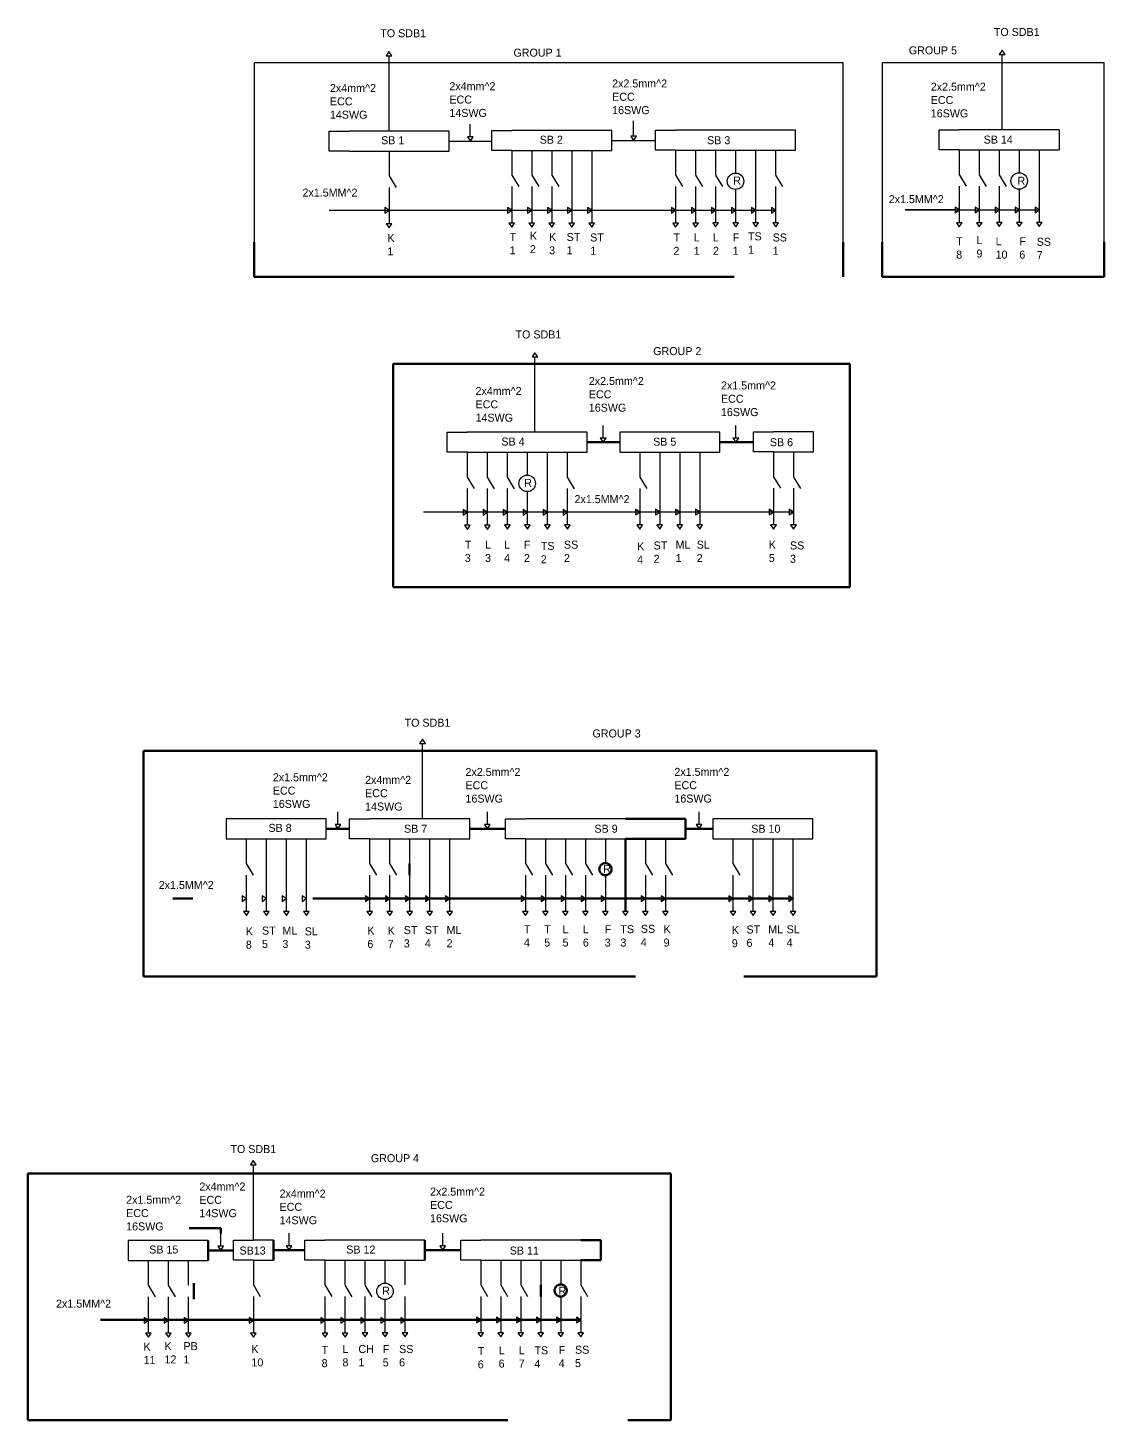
# Model space of a CAD drawing. Header units: inches. Extents: x 37.4 to 87.4, y 5.8 to 41.
# Drawn here: x 37.42 to 64.33, y 6.19 to 40.99 of the extents above; entities that cross this region are included whole.
import ezdxf

# ---------------------------------------------------------------- set-up
doc = ezdxf.new("R2010")
doc.units = ezdxf.units.IN
doc.header["$MEASUREMENT"] = 0
doc.linetypes.add('ACAD_ISO02W100', pattern=[15, 12, -3])

msp = doc.modelspace()

# ---------------------------------------------------------------- linework, layer by layer
for p, q in [((46.45, 40.397), (46.381, 40.293)), ((46.524, 40.293), (46.45, 40.397)), ((61.775, 40.43), (61.706, 40.325)), ((61.849, 40.325), (61.775, 40.43)), ((46.381, 40.293), (46.524, 40.293)), ((46.453, 38.41), (46.453, 40.293)), ((61.706, 40.325), (61.849, 40.325)), ((61.778, 38.443), (61.778, 40.325)), ((64.327, 35.637), (64.327, 40.117)), ((44.953, 37.91), (44.953, 38.41)), ((44.953, 38.41), (45.453, 38.41)), ((47.953, 38.41), (45.453, 38.41)), ((47.953, 37.91), (47.953, 38.41)), ((49.019, 37.928), (49.019, 38.428)), ((49.019, 38.428), (49.519, 38.428)), ((52.019, 38.428), (49.519, 38.428)), ((52.019, 37.928), (52.019, 38.428)), ((52.635, 38.282), (52.492, 38.282)), ((52.492, 38.282), (52.566, 38.178)), ((52.566, 38.178), (52.635, 38.282)), ((53.113, 37.935), (53.113, 38.435)), ((53.113, 38.435), (53.613, 38.435)), ((56.113, 38.435), (53.613, 38.435)), ((56.613, 38.435), (56.113, 38.435)), ((56.613, 37.935), (56.613, 38.435)), ((60.203, 37.943), (60.203, 38.443)), ((60.203, 38.443), (60.703, 38.443)), ((63.203, 38.443), (60.703, 38.443)), ((63.203, 38.443), (63.203, 37.943)), ((47.953, 38.16), (49.019, 38.16)), ((48.555, 38.264), (48.412, 38.264)), ((48.412, 38.264), (48.486, 38.16)), ((48.486, 38.16), (48.555, 38.264)), ((52.019, 38.178), (53.113, 38.178)), ((53.613, 37.935), (53.113, 37.935)), ((53.613, 37.935), (53.613, 37.317)), ((53.613, 37.935), (54.113, 37.935)), ((54.113, 37.935), (54.113, 37.317)), ((54.113, 37.935), (54.613, 37.935)), ((54.613, 37.935), (54.613, 37.317)), ((54.613, 37.935), (55.113, 37.935)), ((55.113, 37.935), (55.113, 37.362)), ((55.113, 37.935), (55.613, 37.935)), ((55.613, 37.935), (55.613, 37.317)), ((55.613, 37.935), (56.113, 37.935)), ((56.113, 37.935), (56.113, 37.317)), ((56.113, 37.935), (56.613, 37.935)), ((60.703, 37.943), (60.203, 37.943)), ((60.703, 37.943), (60.703, 37.325)), ((60.703, 37.943), (61.203, 37.943)), ((61.203, 37.943), (61.203, 37.325)), ((61.203, 37.943), (61.703, 37.943)), ((61.703, 37.943), (61.703, 37.325)), ((61.703, 37.943), (62.203, 37.943)), ((62.203, 37.943), (62.203, 37.37)), ((62.203, 37.943), (62.703, 37.943)), ((62.703, 37.943), (62.703, 37.325)), ((62.703, 37.943), (63.203, 37.943)), ((45.453, 37.91), (44.953, 37.91)), ((45.453, 37.91), (45.953, 37.91)), ((45.953, 37.91), (46.453, 37.91)), ((46.453, 37.91), (46.953, 37.91)), ((46.453, 37.91), (46.453, 37.292)), ((46.953, 37.91), (47.453, 37.91)), ((47.453, 37.91), (47.953, 37.91)), ((49.519, 37.928), (49.019, 37.928)), ((49.519, 37.928), (49.519, 37.31)), ((49.519, 37.928), (50.019, 37.928)), ((50.019, 37.928), (50.019, 37.31)), ((50.019, 37.928), (50.519, 37.928)), ((50.519, 37.928), (50.519, 37.31)), ((50.519, 37.928), (51.019, 37.928)), ((51.019, 37.928), (51.019, 37.31)), ((51.019, 37.928), (51.519, 37.928)), ((51.519, 37.928), (51.519, 37.31)), ((51.519, 37.928), (52.019, 37.928)), ((46.453, 37.292), (46.627, 37.004)), ((49.519, 37.31), (49.693, 37.022)), ((50.019, 37.31), (50.193, 37.022)), ((50.519, 37.31), (50.693, 37.022)), ((51.019, 37.31), (51.019, 37.022)), ((51.519, 37.31), (51.519, 37.022)), ((53.613, 37.317), (53.787, 37.029)), ((54.113, 37.31), (54.287, 37.022)), ((54.613, 37.31), (54.787, 37.022)), ((55.613, 37.317), (55.613, 37.029)), ((56.113, 37.31), (56.287, 37.022)), ((60.703, 37.325), (60.877, 37.037)), ((61.203, 37.317), (61.377, 37.029)), ((61.703, 37.317), (61.877, 37.029)), ((62.703, 37.325), (62.703, 37.037)), ((46.453, 37.004), (46.453, 36.095)), ((49.519, 37.022), (49.519, 36.112)), ((50.019, 37.022), (50.019, 36.112)), ((50.519, 37.022), (50.519, 36.112)), ((51.019, 37.022), (51.019, 36.112)), ((51.519, 37.022), (51.519, 36.112)), ((53.613, 37.029), (53.613, 36.12)), ((54.113, 37.029), (54.113, 36.12)), ((54.613, 37.029), (54.613, 36.12)), ((55.113, 36.951), (55.113, 36.12)), ((55.613, 37.029), (55.613, 36.12)), ((56.113, 37.029), (56.113, 36.12)), ((60.703, 37.037), (60.703, 36.128)), ((61.203, 37.037), (61.203, 36.128)), ((61.703, 37.037), (61.703, 36.128)), ((62.203, 36.959), (62.203, 36.128)), ((62.703, 37.037), (62.703, 36.128)), ((44.953, 36.434), (56.113, 36.434)), ((46.453, 36.434), (46.349, 36.503)), ((46.349, 36.503), (46.349, 36.36)), ((46.349, 36.36), (46.453, 36.434)), ((49.519, 36.434), (49.414, 36.503)), ((49.414, 36.503), (49.414, 36.36)), ((49.414, 36.36), (49.519, 36.434)), ((50.019, 36.434), (49.914, 36.503)), ((49.914, 36.503), (49.914, 36.36)), ((49.914, 36.36), (50.019, 36.434)), ((50.519, 36.434), (50.414, 36.503)), ((50.414, 36.503), (50.414, 36.36)), ((50.414, 36.36), (50.519, 36.434)), ((51.019, 36.434), (50.914, 36.503)), ((50.914, 36.503), (50.914, 36.36)), ((50.914, 36.36), (51.019, 36.434)), ((51.519, 36.434), (51.414, 36.503)), ((51.414, 36.503), (51.414, 36.36)), ((51.414, 36.36), (51.519, 36.434)), ((53.613, 36.434), (53.509, 36.503)), ((53.509, 36.503), (53.509, 36.36)), ((53.509, 36.36), (53.613, 36.434)), ((54.113, 36.434), (54.009, 36.503)), ((54.009, 36.503), (54.009, 36.36)), ((54.009, 36.36), (54.113, 36.434)), ((54.613, 36.434), (54.509, 36.503)), ((54.509, 36.503), (54.509, 36.36)), ((54.509, 36.36), (54.613, 36.434)), ((55.113, 36.434), (55.009, 36.503)), ((55.009, 36.503), (55.009, 36.36)), ((55.009, 36.36), (55.113, 36.434)), ((55.613, 36.434), (55.509, 36.503)), ((55.509, 36.503), (55.509, 36.36)), ((55.509, 36.36), (55.613, 36.434)), ((56.113, 36.434), (56.009, 36.503)), ((56.009, 36.503), (56.009, 36.36)), ((56.009, 36.36), (56.113, 36.434)), ((59.355, 36.439), (62.703, 36.442)), ((60.599, 36.439), (59.355, 36.439)), ((60.703, 36.442), (60.599, 36.511)), ((60.599, 36.511), (60.599, 36.368)), ((60.599, 36.368), (60.703, 36.442)), ((61.203, 36.442), (61.099, 36.511)), ((61.099, 36.511), (61.099, 36.368)), ((61.099, 36.368), (61.203, 36.442)), ((61.703, 36.442), (61.599, 36.511)), ((61.599, 36.511), (61.599, 36.368)), ((61.599, 36.368), (61.703, 36.442)), ((62.203, 36.442), (62.099, 36.511)), ((62.099, 36.511), (62.099, 36.368)), ((62.099, 36.368), (62.203, 36.442)), ((62.703, 36.442), (62.599, 36.511)), ((62.599, 36.511), (62.599, 36.368)), ((62.599, 36.368), (62.703, 36.442)), ((46.524, 36.095), (46.381, 36.095)), ((46.381, 36.095), (46.455, 35.991)), ((46.455, 35.991), (46.524, 36.095)), ((49.59, 36.112), (49.447, 36.112)), ((49.447, 36.112), (49.521, 36.008)), ((49.521, 36.008), (49.59, 36.112)), ((50.09, 36.112), (49.947, 36.112)), ((49.947, 36.112), (50.021, 36.008)), ((50.021, 36.008), (50.09, 36.112)), ((50.59, 36.112), (50.447, 36.112)), ((50.447, 36.112), (50.521, 36.008)), ((50.521, 36.008), (50.59, 36.112)), ((51.09, 36.112), (50.947, 36.112)), ((50.947, 36.112), (51.021, 36.008)), ((51.021, 36.008), (51.09, 36.112)), ((51.59, 36.112), (51.447, 36.112)), ((51.447, 36.112), (51.521, 36.008)), ((51.521, 36.008), (51.59, 36.112)), ((53.685, 36.112), (53.542, 36.112)), ((53.542, 36.112), (53.616, 36.008)), ((53.616, 36.008), (53.685, 36.112)), ((54.185, 36.112), (54.042, 36.112)), ((54.042, 36.112), (54.116, 36.008)), ((54.116, 36.008), (54.185, 36.112)), ((54.685, 36.12), (54.542, 36.12)), ((54.542, 36.12), (54.616, 36.016)), ((54.616, 36.016), (54.685, 36.12)), ((55.185, 36.12), (55.042, 36.12)), ((55.042, 36.12), (55.116, 36.016)), ((55.116, 36.016), (55.185, 36.12)), ((55.685, 36.12), (55.542, 36.12)), ((55.542, 36.12), (55.616, 36.016)), ((55.616, 36.016), (55.685, 36.12)), ((56.185, 36.12), (56.042, 36.12)), ((56.042, 36.12), (56.116, 36.016)), ((56.116, 36.016), (56.185, 36.12)), ((60.775, 36.12), (60.632, 36.12)), ((60.632, 36.12), (60.706, 36.016)), ((60.706, 36.016), (60.775, 36.12)), ((61.275, 36.12), (61.132, 36.12)), ((61.132, 36.12), (61.206, 36.016)), ((61.206, 36.016), (61.275, 36.12)), ((61.775, 36.128), (61.632, 36.128)), ((61.632, 36.128), (61.706, 36.024)), ((61.706, 36.024), (61.775, 36.128)), ((62.275, 36.128), (62.132, 36.128)), ((62.132, 36.128), (62.206, 36.024)), ((62.206, 36.024), (62.275, 36.128)), ((62.775, 36.128), (62.632, 36.128)), ((62.632, 36.128), (62.706, 36.024)), ((62.706, 36.024), (62.775, 36.128)), ((50.097, 32.87), (50.028, 32.766)), ((50.028, 32.766), (50.171, 32.766)), ((50.171, 32.766), (50.097, 32.87)), ((50.099, 30.884), (50.099, 32.766)), ((47.906, 30.384), (47.906, 30.884)), ((47.906, 30.884), (48.406, 30.884)), ((50.906, 30.884), (48.406, 30.884)), ((51.406, 30.884), (50.906, 30.884)), ((51.406, 30.384), (51.406, 30.884)), ((51.875, 30.738), (51.732, 30.738)), ((51.732, 30.738), (51.806, 30.634)), ((51.806, 30.634), (51.875, 30.738)), ((54.718, 30.884), (52.218, 30.884)), ((54.718, 30.384), (54.718, 30.884)), ((55.191, 30.738), (55.048, 30.738)), ((55.048, 30.738), (55.122, 30.634)), ((55.122, 30.634), (55.191, 30.738)), ((55.562, 30.391), (55.562, 30.891)), ((55.562, 30.891), (56.062, 30.891)), ((48.406, 30.384), (47.906, 30.384)), ((48.406, 30.384), (48.406, 29.765)), ((48.406, 30.384), (48.906, 30.384)), ((48.906, 30.384), (48.906, 29.765)), ((48.906, 30.384), (49.406, 30.384)), ((49.406, 30.384), (49.406, 29.765)), ((49.406, 30.384), (49.906, 30.384)), ((49.906, 30.384), (49.906, 29.81)), ((49.906, 30.384), (50.406, 30.384)), ((50.406, 30.384), (50.406, 29.765)), ((50.406, 30.384), (50.906, 30.384)), ((50.906, 30.384), (50.906, 29.765)), ((50.906, 30.384), (51.406, 30.384)), ((52.218, 30.384), (52.718, 30.384)), ((52.718, 30.384), (52.718, 29.765)), ((52.718, 30.384), (53.218, 30.384)), ((53.218, 30.384), (53.218, 29.765)), ((53.218, 30.384), (53.718, 30.384)), ((53.718, 30.384), (53.718, 29.765)), ((53.718, 30.384), (54.218, 30.384)), ((54.218, 30.384), (54.218, 29.765)), ((54.218, 30.384), (54.718, 30.384)), ((56.062, 30.391), (55.562, 30.391)), ((56.062, 30.391), (56.062, 29.773)), ((56.062, 30.391), (56.562, 30.391)), ((56.562, 30.391), (56.562, 29.773)), ((56.562, 30.391), (57.062, 30.391)), ((48.406, 29.765), (48.58, 29.477)), ((48.906, 29.758), (49.08, 29.47)), ((49.406, 29.758), (49.58, 29.47)), ((50.406, 29.765), (50.406, 29.477)), ((50.906, 29.758), (51.08, 29.47)), ((52.718, 29.765), (52.892, 29.477)), ((53.718, 29.765), (53.718, 29.477)), ((54.218, 29.765), (54.218, 29.477)), ((56.062, 29.773), (56.236, 29.485)), ((56.562, 29.765), (56.736, 29.477)), ((48.406, 29.477), (48.406, 28.568)), ((48.906, 29.477), (48.906, 28.568)), ((49.406, 29.477), (49.406, 28.568)), ((49.906, 29.399), (49.906, 28.568)), ((50.406, 29.477), (50.406, 28.568)), ((50.906, 29.477), (50.906, 28.568)), ((52.718, 29.477), (52.718, 28.568)), ((53.218, 29.477), (53.218, 28.568)), ((53.718, 29.477), (53.718, 28.568)), ((54.218, 29.477), (54.218, 28.568)), ((56.062, 29.485), (56.062, 28.576)), ((56.562, 29.485), (56.562, 28.576)), ((48.406, 28.883), (48.302, 28.951)), ((48.302, 28.951), (48.302, 28.809)), ((48.906, 28.883), (48.802, 28.951)), ((48.802, 28.951), (48.802, 28.809)), ((49.406, 28.883), (49.302, 28.951)), ((49.302, 28.951), (49.302, 28.809)), ((49.906, 28.883), (49.802, 28.951)), ((49.802, 28.951), (49.802, 28.809)), ((50.406, 28.883), (50.302, 28.951)), ((50.302, 28.951), (50.302, 28.809)), ((50.906, 28.883), (50.802, 28.951)), ((50.802, 28.951), (50.802, 28.809)), ((52.718, 28.89), (52.614, 28.959)), ((52.614, 28.959), (52.614, 28.816)), ((52.614, 28.816), (52.718, 28.89)), ((53.218, 28.89), (53.114, 28.959)), ((53.114, 28.959), (53.114, 28.816)), ((53.114, 28.816), (53.218, 28.89)), ((53.718, 28.89), (53.614, 28.959)), ((53.614, 28.959), (53.614, 28.816)), ((53.614, 28.816), (53.718, 28.89)), ((54.218, 28.89), (54.114, 28.959)), ((54.114, 28.959), (54.114, 28.816)), ((54.114, 28.816), (54.218, 28.89)), ((56.062, 28.89), (55.957, 28.959)), ((55.957, 28.959), (55.957, 28.816)), ((55.957, 28.816), (56.062, 28.89)), ((56.562, 28.89), (56.457, 28.959)), ((56.457, 28.959), (56.457, 28.816)), ((56.457, 28.816), (56.562, 28.89)), ((48.302, 28.809), (48.406, 28.883)), ((48.478, 28.561), (48.335, 28.561)), ((48.335, 28.561), (48.409, 28.456)), ((48.409, 28.456), (48.478, 28.561)), ((48.802, 28.809), (48.906, 28.883)), ((48.978, 28.561), (48.835, 28.561)), ((48.835, 28.561), (48.909, 28.456)), ((48.909, 28.456), (48.978, 28.561)), ((49.302, 28.809), (49.406, 28.883)), ((49.478, 28.568), (49.335, 28.568)), ((49.335, 28.568), (49.409, 28.464)), ((49.409, 28.464), (49.478, 28.568)), ((49.802, 28.809), (49.906, 28.883)), ((49.978, 28.568), (49.835, 28.568)), ((49.835, 28.568), (49.909, 28.464)), ((49.909, 28.464), (49.978, 28.568)), ((50.302, 28.809), (50.406, 28.883)), ((50.478, 28.568), (50.335, 28.568)), ((50.335, 28.568), (50.409, 28.464)), ((50.409, 28.464), (50.478, 28.568)), ((50.802, 28.809), (50.906, 28.883)), ((50.978, 28.568), (50.835, 28.568)), ((50.835, 28.568), (50.909, 28.464)), ((50.909, 28.464), (50.978, 28.568)), ((52.789, 28.568), (52.647, 28.568)), ((52.647, 28.568), (52.721, 28.464)), ((52.721, 28.464), (52.789, 28.568)), ((53.289, 28.568), (53.147, 28.568)), ((53.147, 28.568), (53.221, 28.464)), ((53.221, 28.464), (53.289, 28.568)), ((53.789, 28.568), (53.647, 28.568)), ((53.647, 28.568), (53.721, 28.464)), ((53.721, 28.464), (53.789, 28.568)), ((54.289, 28.568), (54.147, 28.568)), ((54.147, 28.568), (54.221, 28.464)), ((54.221, 28.464), (54.289, 28.568)), ((56.133, 28.568), (55.99, 28.568)), ((55.99, 28.568), (56.064, 28.464)), ((56.064, 28.464), (56.133, 28.568)), ((56.633, 28.568), (56.49, 28.568)), ((56.49, 28.568), (56.564, 28.464)), ((56.564, 28.464), (56.633, 28.568)), ((47.286, 23.209), (47.217, 23.105)), ((47.217, 23.105), (47.36, 23.105)), ((47.36, 23.105), (47.286, 23.209)), ((47.289, 21.223), (47.289, 23.105)), ((44.882, 21.223), (42.382, 21.223)), ((44.882, 20.723), (44.882, 21.223)), ((45.244, 21.077), (45.101, 21.077)), ((45.101, 21.077), (45.175, 20.973)), ((45.175, 20.973), (45.244, 21.077)), ((45.467, 20.723), (45.467, 21.223)), ((45.467, 21.223), (45.967, 21.223)), ((48.467, 21.223), (45.967, 21.223)), ((48.467, 20.723), (48.467, 21.223)), ((48.982, 21.077), (48.84, 21.077)), ((48.84, 21.077), (48.914, 20.973)), ((48.914, 20.973), (48.982, 21.077)), ((49.36, 20.723), (49.36, 21.223)), ((49.36, 21.223), (49.86, 21.223)), ((52.36, 21.223), (49.86, 21.223)), ((54.274, 21.077), (54.131, 21.077)), ((54.131, 21.077), (54.205, 20.973)), ((54.205, 20.973), (54.274, 21.077)), ((57.049, 21.223), (54.549, 21.223)), ((57.049, 20.723), (57.049, 21.223)), ((42.382, 20.723), (42.882, 20.723)), ((42.882, 20.723), (42.882, 20.105)), ((42.882, 20.723), (43.382, 20.723)), ((43.382, 20.723), (43.382, 20.105)), ((43.382, 20.723), (43.882, 20.723)), ((43.882, 20.723), (43.882, 20.105)), ((43.882, 20.723), (44.382, 20.723)), ((44.382, 20.723), (44.382, 20.105)), ((44.382, 20.723), (44.882, 20.723)), ((45.967, 20.723), (45.467, 20.723)), ((45.967, 20.723), (45.967, 20.105)), ((45.967, 20.723), (46.467, 20.723)), ((46.467, 20.723), (46.467, 20.105)), ((46.467, 20.723), (46.967, 20.723)), ((46.967, 20.723), (46.967, 20.105)), ((46.967, 20.723), (47.467, 20.723)), ((47.467, 20.723), (47.467, 20.105)), ((47.467, 20.723), (47.967, 20.723)), ((47.967, 20.723), (47.967, 20.105)), ((47.967, 20.723), (48.467, 20.723)), ((49.86, 20.723), (49.36, 20.723)), ((49.86, 20.723), (49.86, 20.105)), ((49.86, 20.723), (50.36, 20.723)), ((50.36, 20.723), (50.36, 20.105)), ((50.36, 20.723), (50.86, 20.723)), ((50.86, 20.723), (50.86, 20.105)), ((50.86, 20.723), (51.36, 20.723)), ((51.36, 20.723), (51.36, 20.105)), ((51.36, 20.723), (51.86, 20.723)), ((51.86, 20.723), (51.86, 20.116)), ((51.86, 20.723), (52.36, 20.723)), ((52.86, 20.723), (52.86, 20.105)), ((53.36, 20.723), (53.36, 20.105)), ((54.549, 20.723), (55.049, 20.723)), ((55.049, 20.723), (55.049, 20.105)), ((55.049, 20.723), (55.549, 20.723)), ((55.549, 20.723), (55.549, 20.105)), ((55.549, 20.723), (56.049, 20.723)), ((56.049, 20.723), (56.049, 20.105)), ((56.049, 20.723), (56.549, 20.723)), ((56.549, 20.723), (56.549, 20.105)), ((56.549, 20.723), (57.049, 20.723)), ((42.882, 20.105), (43.056, 19.817)), ((43.882, 20.105), (43.882, 19.817)), ((44.382, 20.105), (44.382, 19.817)), ((45.967, 20.105), (46.141, 19.817)), ((46.467, 20.105), (46.641, 19.817)), ((47.467, 20.105), (47.467, 19.817)), ((47.967, 20.105), (47.967, 19.817)), ((49.86, 20.105), (50.034, 19.817)), ((50.36, 20.105), (50.534, 19.817)), ((50.86, 20.105), (51.034, 19.817)), ((51.36, 20.105), (51.534, 19.817)), ((52.86, 20.105), (53.034, 19.817)), ((53.36, 20.105), (53.534, 19.817)), ((55.049, 20.105), (55.223, 19.817)), ((56.049, 20.105), (56.049, 19.817)), ((56.549, 20.105), (56.549, 19.817)), ((42.882, 19.817), (42.882, 18.907)), ((43.382, 19.817), (43.382, 18.907)), ((43.882, 19.817), (43.882, 18.907)), ((44.382, 19.817), (44.382, 18.907)), ((45.967, 19.817), (45.967, 18.907)), ((46.467, 19.817), (46.467, 18.907)), ((46.967, 19.817), (46.967, 18.907)), ((47.467, 19.817), (47.467, 18.907)), ((47.967, 19.817), (47.967, 18.907)), ((49.86, 19.817), (49.86, 18.907)), ((50.36, 19.817), (50.36, 18.907)), ((50.86, 19.817), (50.86, 18.907)), ((51.36, 19.817), (51.36, 18.907)), ((51.86, 19.811), (51.86, 18.907)), ((52.86, 19.817), (52.86, 18.907)), ((53.36, 19.817), (53.36, 18.907)), ((55.049, 19.817), (55.049, 18.907)), ((55.549, 19.817), (55.549, 18.907)), ((56.049, 19.817), (56.049, 18.907)), ((56.549, 19.817), (56.549, 18.907)), ((42.882, 19.229), (42.778, 19.298)), ((42.778, 19.298), (42.778, 19.155)), ((42.778, 19.155), (42.882, 19.229)), ((43.382, 19.229), (43.278, 19.298)), ((43.278, 19.298), (43.278, 19.155)), ((43.278, 19.155), (43.382, 19.229)), ((43.882, 19.229), (43.778, 19.298)), ((43.778, 19.298), (43.778, 19.155)), ((43.778, 19.155), (43.882, 19.229)), ((44.382, 19.229), (44.278, 19.298)), ((44.278, 19.298), (44.278, 19.155)), ((44.278, 19.155), (44.382, 19.229)), ((45.967, 19.229), (45.863, 19.298)), ((45.863, 19.298), (45.863, 19.155)), ((45.863, 19.155), (45.967, 19.229)), ((46.467, 19.229), (46.363, 19.298)), ((46.363, 19.298), (46.363, 19.155)), ((46.363, 19.155), (46.467, 19.229)), ((46.967, 19.229), (46.863, 19.298)), ((46.863, 19.298), (46.863, 19.155)), ((46.863, 19.155), (46.967, 19.229)), ((47.467, 19.229), (47.363, 19.298)), ((47.363, 19.298), (47.363, 19.155)), ((47.363, 19.155), (47.467, 19.229)), ((47.967, 19.229), (47.863, 19.298)), ((47.863, 19.298), (47.863, 19.155)), ((47.863, 19.155), (47.967, 19.229)), ((49.86, 19.229), (49.756, 19.298)), ((49.756, 19.298), (49.756, 19.155)), ((49.756, 19.155), (49.86, 19.229)), ((50.36, 19.229), (50.256, 19.298)), ((50.256, 19.298), (50.256, 19.155)), ((50.256, 19.155), (50.36, 19.229)), ((50.86, 19.229), (50.756, 19.298)), ((50.756, 19.298), (50.756, 19.155)), ((50.756, 19.155), (50.86, 19.229)), ((51.36, 19.229), (51.256, 19.298)), ((51.256, 19.298), (51.256, 19.155)), ((51.256, 19.155), (51.36, 19.229)), ((51.86, 19.229), (51.756, 19.298)), ((51.756, 19.298), (51.756, 19.155)), ((51.756, 19.155), (51.86, 19.229)), ((52.86, 19.229), (52.756, 19.298)), ((52.756, 19.298), (52.756, 19.155)), ((52.756, 19.155), (52.86, 19.229)), ((53.36, 19.229), (53.256, 19.298)), ((53.256, 19.298), (53.256, 19.155)), ((53.256, 19.155), (53.36, 19.229)), ((55.049, 19.229), (54.945, 19.298)), ((54.945, 19.298), (54.945, 19.155)), ((54.945, 19.155), (55.049, 19.229)), ((55.549, 19.229), (55.445, 19.298)), ((55.445, 19.298), (55.445, 19.155)), ((55.445, 19.155), (55.549, 19.229)), ((56.049, 19.229), (55.945, 19.298)), ((55.945, 19.298), (55.945, 19.155)), ((55.945, 19.155), (56.049, 19.229)), ((56.549, 19.229), (56.445, 19.298)), ((56.445, 19.298), (56.445, 19.155)), ((56.445, 19.155), (56.549, 19.229)), ((42.954, 18.907), (42.811, 18.907)), ((42.811, 18.907), (42.885, 18.803)), ((42.885, 18.803), (42.954, 18.907)), ((43.454, 18.907), (43.311, 18.907)), ((43.311, 18.907), (43.385, 18.803)), ((43.385, 18.803), (43.454, 18.907)), ((43.954, 18.907), (43.811, 18.907)), ((43.811, 18.907), (43.885, 18.803)), ((43.885, 18.803), (43.954, 18.907)), ((44.454, 18.907), (44.311, 18.907)), ((44.311, 18.907), (44.385, 18.803)), ((44.385, 18.803), (44.454, 18.907)), ((46.039, 18.907), (45.896, 18.907)), ((45.896, 18.907), (45.97, 18.803)), ((45.97, 18.803), (46.039, 18.907)), ((46.539, 18.907), (46.396, 18.907)), ((46.396, 18.907), (46.47, 18.803)), ((46.47, 18.803), (46.539, 18.907)), ((47.039, 18.907), (46.896, 18.907)), ((46.896, 18.907), (46.97, 18.803)), ((46.97, 18.803), (47.039, 18.907)), ((47.539, 18.907), (47.396, 18.907)), ((47.396, 18.907), (47.47, 18.803)), ((47.47, 18.803), (47.539, 18.907)), ((48.039, 18.907), (47.896, 18.907)), ((47.896, 18.907), (47.97, 18.803)), ((47.97, 18.803), (48.039, 18.907)), ((49.931, 18.907), (49.788, 18.907)), ((49.788, 18.907), (49.862, 18.803)), ((49.862, 18.803), (49.931, 18.907)), ((50.431, 18.907), (50.288, 18.907)), ((50.288, 18.907), (50.362, 18.803)), ((50.362, 18.803), (50.431, 18.907)), ((50.931, 18.907), (50.788, 18.907)), ((50.788, 18.907), (50.862, 18.803)), ((50.862, 18.803), (50.931, 18.907)), ((51.431, 18.907), (51.288, 18.907)), ((51.288, 18.907), (51.362, 18.803)), ((51.362, 18.803), (51.431, 18.907)), ((51.931, 18.907), (51.788, 18.907)), ((51.788, 18.907), (51.862, 18.803)), ((51.862, 18.803), (51.931, 18.907)), ((52.431, 18.907), (52.288, 18.907)), ((52.288, 18.907), (52.362, 18.803)), ((52.362, 18.803), (52.431, 18.907)), ((52.931, 18.907), (52.788, 18.907)), ((52.788, 18.907), (52.862, 18.803)), ((52.862, 18.803), (52.931, 18.907)), ((53.431, 18.907), (53.288, 18.907)), ((53.288, 18.907), (53.362, 18.803)), ((53.362, 18.803), (53.431, 18.907)), ((55.121, 18.907), (54.978, 18.907)), ((54.978, 18.907), (55.052, 18.803)), ((55.052, 18.803), (55.121, 18.907)), ((55.621, 18.907), (55.478, 18.907)), ((55.478, 18.907), (55.552, 18.803)), ((55.552, 18.803), (55.621, 18.907)), ((56.121, 18.907), (55.978, 18.907)), ((55.978, 18.907), (56.052, 18.803)), ((56.052, 18.803), (56.121, 18.907)), ((56.621, 18.907), (56.478, 18.907)), ((56.478, 18.907), (56.552, 18.803)), ((56.552, 18.803), (56.621, 18.907)), ((43.059, 12.679), (42.99, 12.575)), ((42.99, 12.575), (43.133, 12.575)), ((43.133, 12.575), (43.059, 12.679)), ((43.062, 10.692), (43.062, 12.575)), ((41.933, 10.685), (39.933, 10.685)), ((42.315, 10.539), (42.173, 10.539)), ((42.173, 10.539), (42.247, 10.435)), ((42.247, 10.435), (42.315, 10.539)), ((42.56, 10.192), (42.56, 10.692)), ((42.56, 10.692), (43.06, 10.692)), ((44.024, 10.546), (43.881, 10.546)), ((43.881, 10.546), (43.955, 10.442)), ((43.955, 10.442), (44.024, 10.546)), ((44.35, 10.192), (44.35, 10.692)), ((44.35, 10.692), (44.85, 10.692)), ((47.35, 10.692), (44.85, 10.692)), ((47.865, 10.546), (47.722, 10.546)), ((47.722, 10.546), (47.796, 10.442)), ((47.796, 10.442), (47.865, 10.546)), ((48.242, 10.192), (48.242, 10.692)), ((48.242, 10.692), (48.742, 10.692)), ((51.242, 10.692), (48.742, 10.692)), ((39.933, 10.185), (40.433, 10.185)), ((40.433, 10.185), (40.433, 9.566)), ((40.433, 10.185), (40.933, 10.185)), ((40.933, 10.185), (40.933, 9.566)), ((40.933, 10.185), (41.433, 10.185)), ((41.433, 10.185), (41.433, 9.566)), ((41.433, 10.185), (41.933, 10.185)), ((43.06, 10.192), (42.56, 10.192)), ((43.06, 10.192), (43.06, 9.574)), ((43.06, 10.192), (43.56, 10.192)), ((44.85, 10.192), (44.35, 10.192)), ((44.85, 10.192), (44.85, 9.574)), ((44.85, 10.192), (45.35, 10.192)), ((45.35, 10.192), (45.35, 9.574)), ((45.35, 10.192), (45.85, 10.192)), ((45.85, 10.192), (45.85, 9.574)), ((45.85, 10.192), (46.35, 10.192)), ((46.35, 10.192), (46.35, 9.619)), ((46.35, 10.192), (46.85, 10.192)), ((46.85, 10.192), (46.85, 9.574)), ((46.85, 10.192), (47.35, 10.192)), ((48.742, 10.192), (48.242, 10.192)), ((48.742, 10.192), (48.742, 9.574)), ((48.742, 10.192), (49.242, 10.192)), ((49.242, 10.192), (49.242, 9.574)), ((49.242, 10.192), (49.742, 10.192)), ((49.742, 10.192), (49.742, 9.574)), ((49.742, 10.192), (50.242, 10.192)), ((50.242, 10.192), (50.242, 9.574)), ((50.242, 10.192), (50.742, 10.192)), ((50.742, 10.192), (50.742, 9.585)), ((50.742, 10.192), (51.242, 10.192)), ((51.242, 10.192), (51.242, 9.574)), ((40.433, 9.566), (40.607, 9.278)), ((40.933, 9.566), (41.107, 9.278)), ((43.06, 9.574), (43.234, 9.286)), ((44.85, 9.574), (45.024, 9.286)), ((45.35, 9.566), (45.524, 9.278)), ((45.85, 9.566), (46.024, 9.278)), ((48.742, 9.574), (48.916, 9.286)), ((49.242, 9.574), (49.416, 9.286)), ((49.742, 9.574), (49.916, 9.286)), ((51.242, 9.574), (51.416, 9.286)), ((40.433, 9.278), (40.433, 8.369)), ((40.933, 9.278), (40.933, 8.369)), ((41.433, 9.278), (41.433, 8.369)), ((43.06, 9.286), (43.06, 8.377)), ((44.85, 9.286), (44.85, 8.377)), ((45.35, 9.286), (45.35, 8.377)), ((45.85, 9.286), (45.85, 8.377)), ((46.35, 9.208), (46.35, 8.377)), ((46.85, 9.286), (46.85, 8.377)), ((48.742, 9.286), (48.742, 8.377)), ((49.242, 9.286), (49.242, 8.377)), ((49.742, 9.286), (49.742, 8.377)), ((50.242, 9.286), (50.242, 8.377)), ((50.742, 9.28), (50.742, 8.377)), ((51.242, 9.286), (51.242, 8.377)), ((40.433, 8.691), (40.329, 8.76)), ((40.329, 8.76), (40.329, 8.617)), ((40.933, 8.691), (40.829, 8.76)), ((40.829, 8.76), (40.829, 8.617)), ((41.433, 8.691), (41.329, 8.76)), ((41.329, 8.76), (41.329, 8.617)), ((43.06, 8.691), (42.956, 8.76)), ((42.956, 8.76), (42.956, 8.617)), ((44.85, 8.691), (44.746, 8.76)), ((44.746, 8.76), (44.746, 8.617)), ((45.35, 8.691), (45.246, 8.76)), ((45.246, 8.76), (45.246, 8.617)), ((45.85, 8.691), (45.746, 8.76)), ((45.746, 8.76), (45.746, 8.617)), ((46.35, 8.691), (46.246, 8.76)), ((46.246, 8.76), (46.246, 8.617)), ((46.85, 8.691), (46.746, 8.76)), ((46.746, 8.76), (46.746, 8.617)), ((48.742, 8.699), (48.638, 8.768)), ((48.638, 8.768), (48.638, 8.625)), ((49.242, 8.699), (49.138, 8.768)), ((49.138, 8.768), (49.138, 8.625)), ((49.742, 8.699), (49.638, 8.768)), ((49.638, 8.768), (49.638, 8.625)), ((50.242, 8.699), (50.138, 8.768)), ((50.138, 8.768), (50.138, 8.625)), ((50.742, 8.699), (50.638, 8.768)), ((50.638, 8.768), (50.638, 8.625)), ((51.242, 8.699), (51.138, 8.768)), ((51.138, 8.768), (51.138, 8.625)), ((40.329, 8.617), (40.433, 8.691)), ((40.504, 8.369), (40.362, 8.369)), ((40.362, 8.369), (40.436, 8.265)), ((40.436, 8.265), (40.504, 8.369)), ((40.829, 8.617), (40.933, 8.691)), ((41.004, 8.369), (40.862, 8.369)), ((40.862, 8.369), (40.936, 8.265)), ((40.936, 8.265), (41.004, 8.369)), ((41.329, 8.617), (41.433, 8.691)), ((41.504, 8.369), (41.362, 8.369)), ((41.362, 8.369), (41.436, 8.265)), ((41.436, 8.265), (41.504, 8.369)), ((42.956, 8.617), (43.06, 8.691)), ((43.132, 8.369), (42.989, 8.369)), ((42.989, 8.369), (43.063, 8.265)), ((43.063, 8.265), (43.132, 8.369)), ((44.746, 8.617), (44.85, 8.691)), ((44.922, 8.369), (44.779, 8.369)), ((44.779, 8.369), (44.853, 8.265)), ((44.853, 8.265), (44.922, 8.369)), ((45.246, 8.617), (45.35, 8.691)), ((45.422, 8.369), (45.279, 8.369)), ((45.279, 8.369), (45.353, 8.265)), ((45.353, 8.265), (45.422, 8.369)), ((45.746, 8.617), (45.85, 8.691)), ((45.922, 8.377), (45.779, 8.377)), ((45.779, 8.377), (45.853, 8.273)), ((45.853, 8.273), (45.922, 8.377)), ((46.246, 8.617), (46.35, 8.691)), ((46.422, 8.377), (46.279, 8.377)), ((46.279, 8.377), (46.353, 8.273)), ((46.353, 8.273), (46.422, 8.377)), ((46.746, 8.617), (46.85, 8.691)), ((46.922, 8.377), (46.779, 8.377)), ((46.779, 8.377), (46.853, 8.273)), ((46.853, 8.273), (46.922, 8.377)), ((48.638, 8.625), (48.742, 8.699)), ((48.814, 8.377), (48.671, 8.377)), ((48.671, 8.377), (48.745, 8.273)), ((48.745, 8.273), (48.814, 8.377)), ((49.138, 8.625), (49.242, 8.699)), ((49.314, 8.377), (49.171, 8.377)), ((49.171, 8.377), (49.245, 8.273)), ((49.245, 8.273), (49.314, 8.377)), ((49.638, 8.625), (49.742, 8.699)), ((49.814, 8.377), (49.671, 8.377)), ((49.671, 8.377), (49.745, 8.273)), ((49.745, 8.273), (49.814, 8.377)), ((50.138, 8.625), (50.242, 8.699)), ((50.314, 8.377), (50.171, 8.377)), ((50.171, 8.377), (50.245, 8.273)), ((50.245, 8.273), (50.314, 8.377)), ((50.638, 8.625), (50.742, 8.699)), ((50.814, 8.377), (50.671, 8.377)), ((50.671, 8.377), (50.745, 8.273)), ((50.745, 8.273), (50.814, 8.377)), ((51.138, 8.625), (51.242, 8.699)), ((51.314, 8.377), (51.171, 8.377)), ((51.171, 8.377), (51.245, 8.273)), ((51.245, 8.273), (51.314, 8.377))]:
    msp.add_line(p, q)
at = {"linetype": 'ACAD_ISO02W100'}
for p, q in [((46.453, 40.117), (43.082, 40.117)), ((43.082, 40.117), (43.082, 35.637)), ((57.807, 40.117), (46.453, 40.117)), ((57.807, 35.637), (57.807, 40.117)), ((64.327, 40.117), (58.782, 40.117)), ((58.782, 40.117), (58.782, 35.637)), ((52.563, 38.282), (52.563, 38.67)), ((48.483, 38.264), (48.483, 38.583)), ((51.803, 30.738), (51.803, 31.056)), ((55.12, 30.738), (55.12, 31.056)), ((52.218, 30.884), (52.218, 30.384)), ((57.062, 30.891), (56.062, 30.891)), ((57.062, 30.391), (57.062, 30.891)), ((53.218, 29.765), (53.218, 29.477)), ((56.562, 28.89), (47.314, 28.89)), ((45.172, 21.077), (45.172, 21.396)), ((48.911, 21.077), (48.911, 21.396)), ((54.202, 21.077), (54.202, 21.396)), ((42.382, 21.223), (42.382, 20.723)), ((54.549, 21.223), (54.549, 20.723)), ((43.382, 20.105), (43.382, 19.817)), ((55.549, 20.105), (55.549, 19.817)), ((42.244, 10.539), (42.244, 10.857)), ((43.953, 10.546), (43.953, 10.865)), ((47.794, 10.546), (47.794, 10.865)), ((39.933, 10.685), (39.933, 10.185)), ((43.56, 10.692), (43.06, 10.692))]:
    msp.add_line(p, q, dxfattribs=at)
at = {"linetype": 'ACAD_ISO02W100', "lineweight": 100}
for p, q in [((43.082, 35.637), (43.082, 34.767)), ((57.807, 34.767), (57.807, 35.637)), ((58.782, 35.637), (58.782, 34.767)), ((64.327, 34.767), (64.327, 35.637)), ((43.082, 34.767), (57.807, 34.767)), ((58.782, 34.767), (64.327, 34.767)), ((46.554, 27.01), (46.554, 32.594)), ((46.554, 32.594), (50.099, 32.594)), ((50.099, 32.594), (57.972, 32.594)), ((57.972, 32.594), (57.972, 27.01)), ((51.406, 30.634), (52.218, 30.634)), ((54.718, 30.634), (55.562, 30.634)), ((57.972, 27.01), (46.554, 27.01)), ((47.289, 22.919), (40.317, 22.919)), ((40.317, 22.919), (40.317, 17.28)), ((47.289, 22.919), (58.638, 22.919)), ((58.638, 17.28), (58.638, 22.919)), ((44.882, 20.973), (45.467, 20.973)), ((48.467, 20.973), (49.36, 20.973)), ((53.36, 21.223), (52.36, 21.223)), ((53.86, 21.223), (53.36, 21.223)), ((53.86, 20.723), (53.86, 21.223)), ((53.86, 20.973), (54.549, 20.973)), ((52.36, 20.723), (52.36, 18.907)), ((52.36, 20.723), (52.86, 20.723)), ((52.86, 20.723), (53.36, 20.723)), ((53.36, 20.723), (53.86, 20.723)), ((46.967, 20.105), (46.967, 19.817)), ((56.549, 19.229), (41.05, 19.229)), ((46.967, 19.229), (50.36, 19.229)), ((40.317, 17.28), (58.638, 17.28)), ((47.851, 17.28), (52.612, 17.28)), ((43.062, 12.356), (37.423, 12.356)), ((37.423, 12.356), (37.423, 6.193)), ((53.499, 12.356), (43.062, 12.356)), ((53.499, 6.193), (53.499, 12.356)), ((42.244, 10.989), (41.457, 10.989)), ((42.244, 10.857), (42.244, 10.989)), ((41.933, 10.185), (41.933, 10.685)), ((43.56, 10.192), (43.56, 10.692)), ((43.56, 10.442), (44.35, 10.442)), ((47.35, 10.692), (47.35, 10.192)), ((47.35, 10.442), (48.242, 10.442)), ((51.242, 10.692), (51.742, 10.692)), ((51.742, 10.192), (51.742, 10.692)), ((41.933, 10.435), (42.56, 10.435)), ((51.242, 10.192), (51.742, 10.192)), ((41.573, 9.613), (41.573, 9.219)), ((50.242, 9.574), (50.242, 9.286)), ((51.242, 8.699), (39.218, 8.699)), ((37.423, 6.193), (53.499, 6.193)), ((47.01, 6.193), (43.837, 6.193))]:
    msp.add_line(p, q, dxfattribs=at)
for centre in [(55.113, 37.157), (62.203, 37.164), (49.906, 29.605), (46.35, 9.413)]:
    msp.add_circle(centre, 0.206)
for centre in [(51.86, 19.963), (50.742, 9.433)]:
    msp.add_circle(centre, 0.152, dxfattribs=at)

# ---------------------------------------------------------------- texts
at = {"linetype": 'ACAD_ISO02W100', "char_height": 0.2, "attachment_point": 1}
for s, insert, width in [('TO SDB1', (46.233, 40.957), 3.21873), ('TO SDB1', (61.57, 40.988), 3.21873), ('GROUP 1', (49.562, 40.471), 3.21873), ('GROUP 5', (59.445, 40.529), 3.21873), ('2x2.5mm^ 2\\PECC\\P16SWG', (52.028, 39.701), 1.34228), ('2x4mm^ 2\\PECC\\P14SWG', (44.974, 39.587), 1.34228), ('2x4mm^ 2\\PECC\\P14SWG', (47.96, 39.632), 1.34228), ('2x2.5mm^ 2\\PECC\\P16SWG', (59.993, 39.62), 1.34228), ('SB 1', (46.254, 38.282), 3.21873), ('SB 2', (50.217, 38.295), 3.21873), ('SB 3', (54.402, 38.282), 3.21873), ('SB 14', (61.314, 38.298), 3.21873), ('R', (55.055, 37.275), 0.38351), ('R', (62.161, 37.269), 0.38351), ('2x1.5MM^ 2', (44.289, 36.974), 1.84906), ('2x1.5MM^ 2', (58.942, 36.81), 1.84906), ('T\\P1', (49.467, 35.865), 0.38351), ('K\\P2', (49.973, 35.893), 0.38351), ('K\\P3', (50.453, 35.865), 0.38351), ('ST\\P1', (50.891, 35.865), 0.38351), ('ST\\P1', (51.48, 35.852), 0.38351), ('T\\P2', (53.562, 35.852), 0.38351), ('L\\P1', (54.069, 35.852), 0.38351), ('L\\P2', (54.548, 35.852), 0.38351), ('F\\P1', (55.041, 35.852), 0.38351), ('TS\\P1', (55.425, 35.879), 0.38351), ('SS\\P1', (56.041, 35.852), 0.38351), ('K\\P1', (46.412, 35.838), 0.38351), ('T\\P8', (60.628, 35.757), 0.38351), ('L\\P9', (61.135, 35.785), 0.38351), ('L\\P10', (61.614, 35.757), 0.38351), ('F\\P6', (62.206, 35.757), 0.38351), ('SS\\P7', (62.641, 35.744), 0.38351), ('TO SDB1', (49.613, 33.428), 3.21873), ('GROUP 2', (53.055, 33.012), 3.21873), ('2x4mm^ 2\\PECC\\P14SWG', (48.614, 32.015), 1.34228), ('2x2.5mm^ 2\\PECC\\P16SWG', (51.445, 32.265), 1.34228), ('2x1.5mm^ 2\\PECC\\P16SWG', (54.749, 32.154), 1.34228), ('SB 4', (49.261, 30.751), 3.21873), ('SB 5', (53.053, 30.749), 3.21873), ('SB 6', (55.971, 30.735), 3.21873), ('R', (49.83, 29.718), 0.38351), ('2x1.5MM^ 2', (51.088, 29.312), 1.84906), ('T\\P3', (48.344, 28.174), 0.38351), ('L\\P3', (48.851, 28.174), 0.38351), ('L\\P4', (49.33, 28.174), 0.38351), ('F\\P2', (49.823, 28.174), 0.38351), ('TS\\P2', (50.246, 28.142), 0.38351), ('SS\\P2', (50.823, 28.174), 0.38351), ('K\\P4', (52.654, 28.134), 0.38351), ('ST\\P2', (53.065, 28.154), 0.38351), ('ML\\P1', (53.614, 28.174), 0.38351), ('SL\\P2', (54.143, 28.174), 0.38351), ('K\\P5', (55.945, 28.174), 0.38351), ('SS\\P3', (56.474, 28.154), 0.38351), ('TO SDB1', (46.841, 23.724), 3.21873), ('GROUP 3', (51.538, 23.455), 3.21873), ('2x1.5mm^ 2\\PECC\\P16SWG', (43.547, 22.361), 1.34228), ('2x4mm^ 2\\PECC\\P14SWG', (45.853, 22.296), 1.34228), ('2x2.5mm^ 2\\PECC\\P16SWG', (48.362, 22.494), 1.34228), ('2x1.5mm^ 2\\PECC\\P16SWG', (53.584, 22.496), 1.34228), ('SB 8', (43.438, 21.096), 3.21873), ('SB 7', (46.826, 21.074), 3.21873), ('SB 9', (51.587, 21.074), 3.21873), ('SB 10', (55.506, 21.074), 3.21873), ('R', (51.803, 20.07), 0.38351), ('2x1.5MM^ 2', (40.694, 19.668), 1.84906), ('K\\P8', (42.873, 18.51), 0.38351), ('ST\\P5', (43.275, 18.528), 0.38351), ('ML\\P3', (43.786, 18.528), 0.38351), ('SL\\P3', (44.345, 18.51), 0.38351), ('K\\P6', (45.91, 18.528), 0.38351), ('K\\P7', (46.417, 18.528), 0.38351), ('ST\\P3', (46.821, 18.541), 0.38351), ('ST\\P4', (47.347, 18.547), 0.38351), ('ML\\P2', (47.89, 18.545), 0.38351), ('T\\P4', (49.824, 18.563), 0.38351), ('T\\P5', (50.331, 18.563), 0.38351), ('L\\P5', (50.79, 18.563), 0.38351), ('L\\P6', (51.297, 18.563), 0.38351), ('F\\P3', (51.843, 18.563), 0.38351), ('TS\\P3', (52.234, 18.563), 0.38351), ('SS\\P4', (52.746, 18.572), 0.38351), ('K\\P9', (53.315, 18.563), 0.38351), ('K\\P9', (55.02, 18.545), 0.38351), ('ST\\P6', (55.386, 18.556), 0.38351), ('ML\\P4', (55.931, 18.561), 0.38351), ('SL\\P4', (56.389, 18.561), 0.38351), ('TO SDB1', (42.487, 13.068), 3.21873), ('GROUP 4', (45.998, 12.841), 3.21873), ('2x4mm^ 2\\PECC\\P14SWG', (41.71, 12.132), 1.34228), ('2x4mm^ 2\\PECC\\P14SWG', (43.715, 11.956), 1.34228), ('2x2.5mm^ 2\\PECC\\P16SWG', (47.477, 12.004), 1.34228), ('2x1.5mm^ 2\\PECC\\P16SWG', (39.88, 11.801), 1.34228), ('SB 15', (40.456, 10.557), 3.21873), ('SB13', (42.714, 10.532), 3.21873), ('SB 12', (45.382, 10.557), 3.21873), ('SB 11', (49.468, 10.531), 3.21873), ('R', (46.281, 9.525), 0.38351), ('R', (50.689, 9.525), 0.38351), ('2x1.5MM^ 2', (38.129, 9.205), 1.84906), ('K\\P11', (40.315, 8.128), 0.38351), ('K\\P12', (40.838, 8.143), 0.38351), ('PB\\P1', (41.313, 8.143), 0.38351), ('K\\P10', (43.012, 8.07), 0.38351), ('T\\P8', (44.766, 8.05), 0.38351), ('L\\P8', (45.288, 8.071), 0.38351), ('CH\\P1', (45.686, 8.071), 0.38351), ('F\\P5', (46.294, 8.069), 0.38351), ('SS\\P6', (46.703, 8.069), 0.38351), ('T\\P6', (48.669, 8.02), 0.38351), ('L\\P6', (49.191, 8.04), 0.38351), ('L\\P7', (49.694, 8.04), 0.38351), ('TS\\P4', (50.086, 8.037), 0.38351), ('F\\P4', (50.691, 8.047), 0.38351), ('SS\\P5', (51.1, 8.052), 0.38351)]:
    msp.add_mtext(s, dxfattribs=dict(at, insert=insert, width=width))

doc.saveas('drawing.dxf')
